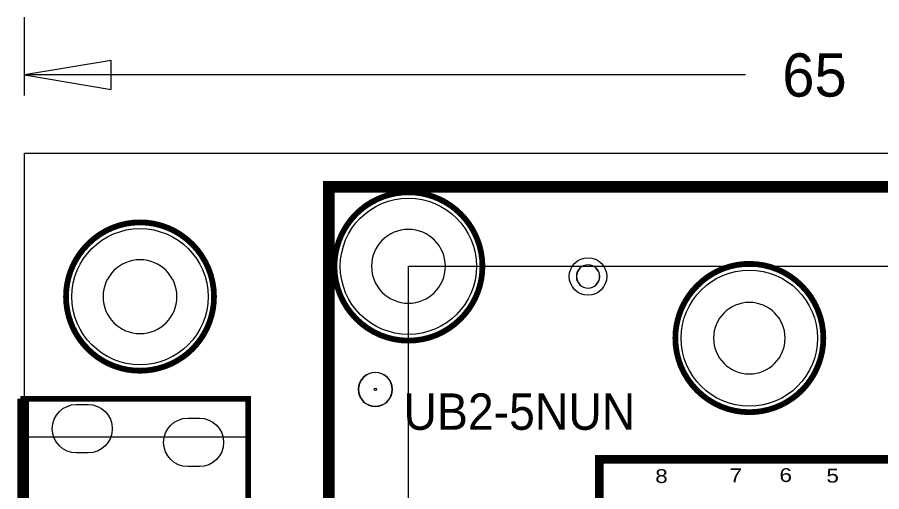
# Model space of a CAD drawing. Extents: x -0.3 to 74.7, y -2.5 to 45.9.
# Drawn here: x -0.32 to 37.71, y 25.06 to 45.94 of the extents above; entities that cross this region are included whole.
import ezdxf

# ---------------------------------------------------------------- set-up
doc = ezdxf.new("R2010")
doc.units = 0
for name, color, linetype in [('BG_DIMENSION', 85, 'CONTINUOUS'), ('BG_OUTLINE', 254, 'CONTINUOUS'), ('BG_SILKSCREEN_TOP', 6, 'CONTINUOUS'), ('PG_SILKSCREEN_TOP', 5, 'CONTINUOUS'), ('PIN_TOP', 80, 'CONTINUOUS')]:
    doc.layers.add(name, color=color, linetype=linetype)

msp = doc.modelspace()

# ---------------------------------------------------------------- linework, layer by layer
at = {"layer": 'BG_DIMENSION'}
for points in [[(0, 42.498772), (0, 45.94098)], [(3.81, 44.03598), (0, 43.40098), (3.81, 42.76598), (3.81, 44.03598)], [(31.720028, 43.40098), (0, 43.40098)]]:
    msp.add_lwpolyline(points, dxfattribs=at)
for points in [[(25.305766, 34.531808, 1), (24.279098, 34.531808, 1)], [(16.177006, 29.56052, 1), (14.691614, 29.56052, 1)]]:
    msp.add_lwpolyline(points, format="xyb", close=True, dxfattribs=at)
at = {"layer": 'BG_OUTLINE'}
msp.add_lwpolyline([(64.998346, 0), (64.998346, -2.54), (0, -2.54), (0, 39.958772), (64.998346, 39.958772), (64.998346, 0)], dxfattribs=at)
for points in [[(18.515076, 34.979356, 1), (15.263876, 34.979356, 1)], [(6.7056, 33.641284, 1), (3.4544, 33.641284, 1)], [(25.300432, 34.531808, 1), (24.284432, 34.531808, 1)], [(33.464246, 31.815786, 1), (30.314646, 31.815786, 1)], [(16.184372, 29.56052, 1), (14.684248, 29.56052, 1)]]:
    msp.add_lwpolyline(points, format="xyb", close=True, dxfattribs=at)
at = {"layer": 'BG_SILKSCREEN_TOP'}
for points, const_width in [([(13.38961, 38.479222), (50.389536, 38.479222), (50.389536, 1.479296), (13.38961, 1.479296), (13.38961, 38.479222)], 0.508), ([(25.295606, 26.477976), (38.295326, 26.477976), (38.295326, 13.478002), (25.295606, 13.478002), (25.295606, 26.477976)], 0.381)]:
    msp.add_lwpolyline(points, dxfattribs=dict(at, const_width=const_width))
msp.add_lwpolyline([(16.889476, 34.979356), (46.889416, 34.979356), (46.889416, 4.979416), (16.889476, 4.979416), (16.889476, 34.979356)], dxfattribs=at)
at = {"layer": 'PG_SILKSCREEN_TOP', "const_width": 0.254}
for points in [[(16.890238, 31.707074, -0.198906), (14.607794, 32.652462), (14.588744, 32.671512, -0.198911), (13.633958, 34.976562), (13.633958, 34.97834, -0.198917), (14.588236, 37.28212), (14.590014, 37.283898, -0.198914), (16.892016, 38.237414), (16.898112, 38.237414, -0.198914), (19.173952, 37.294566), (19.193002, 37.27577), (19.193764, 37.275008, -0.198913), (20.145502, 34.977324, -0.198913), (19.193764, 32.67964), (19.162268, 32.648144, -0.198912), (16.890238, 31.707074)], [(5.079238, 36.913566, -0.198906), (7.361682, 35.968178), (7.380732, 35.949128, -0.198911), (8.335518, 33.644078), (8.335518, 33.6423, -0.198917), (7.38124, 31.33852), (7.379462, 31.336742, -0.198914), (5.07746, 30.383226), (5.071364, 30.383226, -0.198914), (2.795524, 31.326074), (2.776474, 31.34487), (2.775712, 31.345632, -0.198913), (1.823974, 33.643316, -0.198913), (2.775712, 35.941), (2.807208, 35.972496, -0.198912), (5.079238, 36.913566)], [(31.888684, 35.088068, -0.198906), (34.171128, 34.14268), (34.190178, 34.12363, -0.198912), (35.144964, 31.81858), (35.144964, 31.816802, -0.198916), (34.190686, 29.513022), (34.188908, 29.511244, -0.198913), (31.886906, 28.557728), (31.88081, 28.557728, -0.198912), (29.60497, 29.500576), (29.58592, 29.519372), (29.585158, 29.520134, -0.198912), (28.63342, 31.817818, -0.198914), (29.585158, 34.115502), (29.616654, 34.146998, -0.198914), (31.888684, 35.088068)]]:
    msp.add_lwpolyline(points, format="xyb", dxfattribs=at)
at = {"layer": 'PG_SILKSCREEN_TOP'}
for points, const_width in [([(-0.065786, 10.809986), (-0.065786, 29.148786)], 0.508), ([(2.57556, 10.809986), (-0.065786, 10.809986), (-0.065786, 29.148786), (9.834372, 29.148786), (9.834372, 24.635714)], 0.254)]:
    msp.add_lwpolyline(points, dxfattribs=dict(at, const_width=const_width))
msp.add_lwpolyline([(9.834372, 27.479498), (9.834372, 12.479274), (-0.065786, 12.479274), (-0.065786, 27.479498), (9.834372, 27.479498)], dxfattribs=at)
at = {"layer": 'PIN_TOP'}
for points in [[(2.793492, 26.762456), (2.285492, 26.762456, -1), (2.285492, 28.896056), (2.793492, 28.896056, -1)], [(7.693406, 26.162508), (7.185406, 26.162508, -1), (7.185406, 28.296108), (7.693406, 28.296108, -1)]]:
    msp.add_lwpolyline(points, format="xyb", close=True, dxfattribs=at)
for centre, radius in [((16.889476, 34.979356), 2.9972), ((5.08, 33.641284), 2.9972), ((24.792432, 34.531808), 0.8255), ((31.889446, 31.815786), 2.9972), ((15.43431, 29.56052), 0.050038)]:
    msp.add_circle(centre, radius, dxfattribs=at)

# ---------------------------------------------------------------- texts
at = {"layer": 'BG_DIMENSION'}
msp.add_text('65', height=1.905, dxfattribs=at).set_placement((33.339278, 42.44848))
at = {"layer": 'BG_SILKSCREEN_TOP', "width": 0.952381}
msp.add_text('UB2-5NUN', height=1.6002, dxfattribs=at).set_placement((16.6751, 27.783282))
at = {"layer": 'PG_SILKSCREEN_TOP', "width": 1.208333}
for s, p in [('8', (27.749246, 25.440386)), ('7', (31.020258, 25.471882)), ('6', (33.215326, 25.484074)), ('5', (35.2806, 25.457658))]:
    msp.add_text(s, height=0.6096, dxfattribs=at).set_placement(p)

doc.saveas('drawing.dxf')
